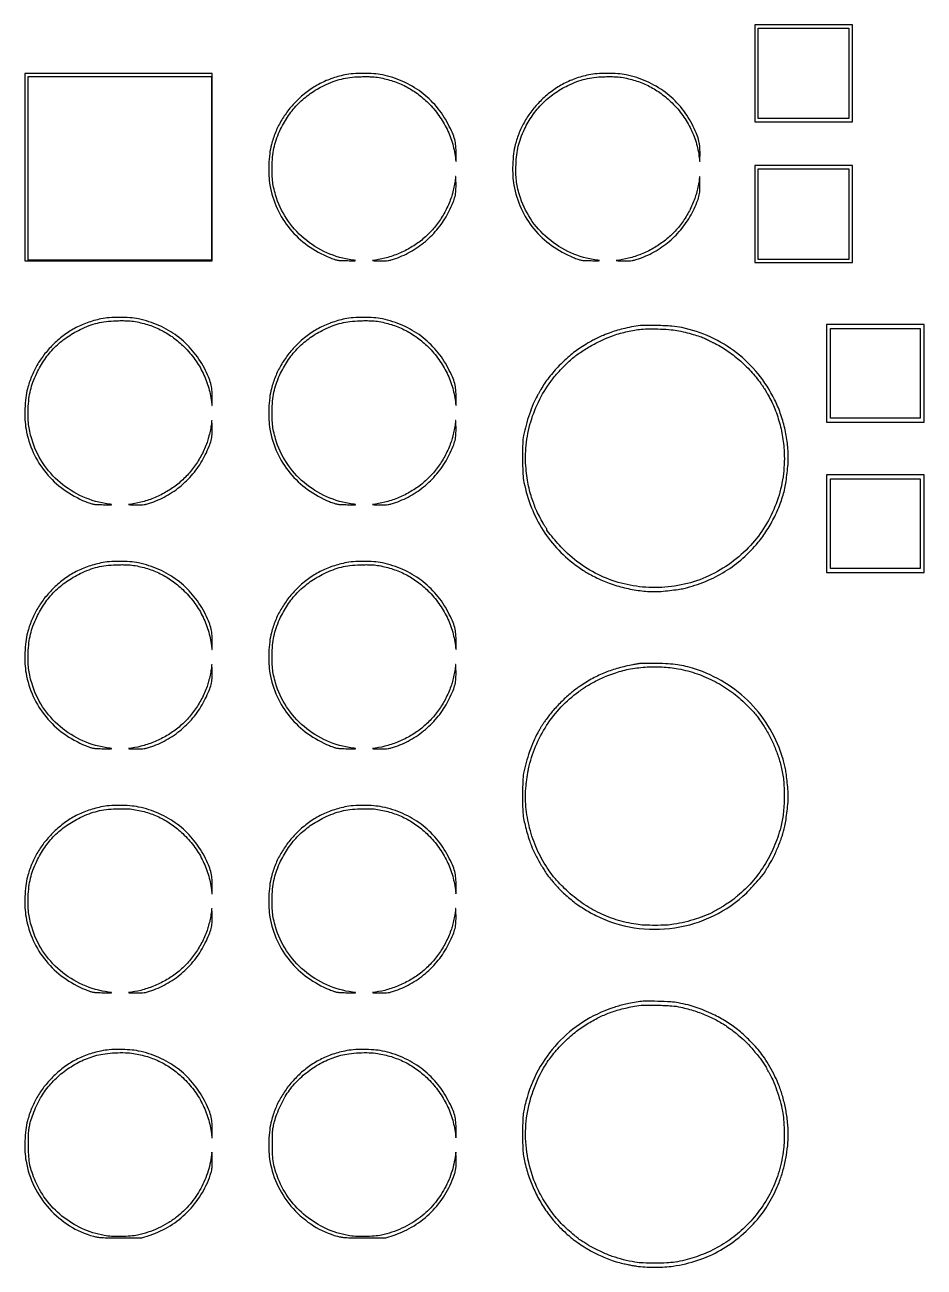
# Model space of a CAD drawing. Extents: x 8 to 208, y 14 to 271.
# Drawn here: x 111.9 to 207.7, y 14.2 to 146.4 of the extents above; entities that cross this region are included whole.
import ezdxf

# ---------------------------------------------------------------- set-up
doc = ezdxf.new("R2010")
doc.units = 0
doc.header["$MEASUREMENT"] = 0

msp = doc.modelspace()

# ---------------------------------------------------------------- linework, layer by layer
for points in [[(189.6732, 141.282), (189.6732, 136.1214), (194.8761, 136.1214), (200.079, 136.1214), (200.079, 141.282), (200.079, 146.4426), (194.8761, 146.4426), (189.6732, 146.4426)], [(199.656, 141.282), (199.656, 136.4598), (194.8338, 136.4598), (190.0116, 136.4598), (190.0116, 141.282), (190.0116, 146.1042), (194.8338, 146.1042), (199.656, 146.1042)], [(111.9258, 131.2992), (111.9258, 121.3164), (121.9086, 121.3164), (131.8914, 121.3164), (131.8914, 131.2992), (131.8914, 141.282), (121.9086, 141.282), (111.9258, 141.282)], [(131.8068, 131.1723), (131.8068, 121.401), (122.0355, 121.401), (112.2642, 121.401), (112.2642, 131.1723), (112.2642, 140.9436), (122.0355, 140.9436), (131.8068, 140.9436)], [(189.6732, 126.3078), (189.6732, 121.1472), (194.8761, 121.1472), (200.079, 121.1472), (200.079, 126.3078), (200.079, 131.4684), (194.8761, 131.4684), (189.6732, 131.4684)], [(199.656, 126.3078), (199.656, 121.4856), (194.8338, 121.4856), (190.0116, 121.4856), (190.0116, 126.3078), (190.0116, 131.13), (194.8338, 131.13), (199.656, 131.13)], [(197.2872, 109.3455), (197.2872, 104.1426), (202.4901, 104.1426), (207.693, 104.1426), (207.693, 109.3455), (207.693, 114.5484), (202.4901, 114.5484), (197.2872, 114.5484)], [(207.27, 109.3455), (207.27, 104.5656), (202.4901, 104.5656), (197.7102, 104.5656), (197.7102, 109.3455), (197.7102, 114.1254), (202.4901, 114.1254), (207.27, 114.1254)], [(197.2872, 93.3561), (197.2872, 88.1532), (202.4901, 88.1532), (207.693, 88.1532), (207.693, 93.3561), (207.693, 98.559), (202.4901, 98.559), (197.2872, 98.559)], [(207.27, 93.3561), (207.27, 88.5762), (202.4901, 88.5762), (197.7102, 88.5762), (197.7102, 93.3561), (197.7102, 98.136), (202.4901, 98.136), (207.27, 98.136)]]:
    msp.add_lwpolyline(points, close=True)
for points in [[(146.001412, 141.11463, 0.033283), (144.528335, 140.700026, 0.038704), (143.198886, 140.109092, 0.038992), (141.984633, 139.324645, 0.034703), (140.855454, 138.332472, 0.030262), (139.93736, 137.285714, 0.034094), (139.191531, 136.175023, 0.034414), (138.609203, 134.982866, 0.031982), (138.17937, 133.692869, 0.035372), (137.998216, 132.735335, 0.020168), (137.908831, 131.560438, 0.020123), (137.914336, 130.373115, 0.033079), (138.025581, 129.375123, 0.062791), (138.797975, 126.900647, 0.065264), (140.15343, 124.730577, 0.06457), (142.037044, 122.96462, 0.059349), (144.361156, 121.677848, 0.011918), (144.854397, 121.490355, 0.041977), (145.182445, 121.40466, 0.03347), (145.555243, 121.365485, 0.005622), (146.2734, 121.346421, 0.000794), (146.979053, 121.336747, 0.031003), (147.135573, 121.344559, 0.87354), (147.135983, 121.362409, 0.00618), (146.8233, 121.408186, -0.07163), (144.086353, 122.183448, -0.071043), (141.670842, 123.700848, -0.071687), (139.794243, 125.819319, -0.075191), (138.629102, 128.348493, -0.016646), (138.421596, 129.166911, -0.025083), (138.300853, 129.892634, -0.023995), (138.250236, 130.65005, -0.013614), (138.258029, 131.569178, -0.020253), (138.338156, 132.61862, -0.02982), (138.500284, 133.528547, -0.030353), (138.766844, 134.400638, -0.022082), (139.163324, 135.334539, -0.040042), (140.016558, 136.8053, -0.044214), (141.06868, 138.069502, -0.044271), (142.325383, 139.127683, -0.040339), (143.787171, 139.985603, -0.021606), (144.745781, 140.398706, -0.03089), (145.62972, 140.674003, -0.030571), (146.54784, 140.840162, -0.020556), (147.610822, 140.921971, -0.007549), (148.164049, 140.933373, -0.009621), (148.674276, 140.926366, -0.010653), (149.119807, 140.90216, -0.020967), (149.472022, 140.860579, -0.035119), (150.955002, 140.513903, -0.039191), (152.31926, 139.971852, -0.039508), (153.572765, 139.228087, -0.036811), (154.725662, 138.280277, -0.041292), (155.88407, 136.976931, -0.043252), (156.792541, 135.520149, -0.043872), (157.426379, 133.949045, -0.045113), (157.769042, 132.306035, 0.0021), (157.818553, 131.894193, 0.850732), (157.833755, 131.893628, 0.046472), (157.844297, 131.993468, 0.000448), (157.852624, 132.722484, 0.024353), (157.820573, 133.561777, 0.043605), (157.701182, 134.240904, 0.038703), (157.454648, 134.941088, 0.015233), (157.012967, 135.863963, 0.056203), (155.762198, 137.735552, 0.056771), (154.129838, 139.274533, 0.056392), (152.182459, 140.415214, 0.054097), (150.002279, 141.11148, 0.031321), (149.085044, 141.239254, 0.018753), (147.984904, 141.281398, 0.018788), (146.892562, 141.2412, 0.033377)], [(171.973612, 141.11463, 0.033283), (170.500535, 140.700026, 0.038704), (169.171086, 140.109092, 0.038992), (167.956833, 139.324645, 0.034703), (166.827654, 138.332472, 0.030262), (165.90956, 137.285714, 0.034094), (165.163731, 136.175023, 0.034414), (164.581403, 134.982866, 0.031982), (164.15157, 133.692869, 0.035372), (163.970416, 132.735335, 0.020168), (163.881031, 131.560438, 0.020123), (163.886536, 130.373115, 0.033079), (163.997781, 129.375123, 0.062791), (164.770175, 126.900647, 0.065264), (166.12563, 124.730577, 0.06457), (168.009244, 122.96462, 0.059349), (170.333356, 121.677848, 0.011918), (170.826597, 121.490355, 0.041977), (171.154645, 121.40466, 0.03347), (171.527443, 121.365485, 0.005622), (172.2456, 121.346421, 0.000794), (172.951253, 121.336747, 0.031003), (173.107773, 121.344559, 0.87354), (173.108183, 121.362409, 0.00618), (172.7955, 121.408186, -0.07163), (170.058553, 122.183448, -0.071043), (167.643042, 123.700848, -0.071687), (165.766443, 125.819319, -0.075191), (164.601302, 128.348493, -0.016646), (164.393796, 129.166911, -0.025083), (164.273053, 129.892634, -0.023995), (164.222436, 130.65005, -0.013614), (164.230229, 131.569178, -0.020253), (164.310356, 132.61862, -0.02982), (164.472484, 133.528547, -0.030353), (164.739044, 134.400638, -0.022082), (165.135524, 135.334539, -0.040042), (165.988758, 136.8053, -0.044214), (167.04088, 138.069502, -0.044271), (168.297583, 139.127683, -0.040339), (169.759371, 139.985603, -0.021606), (170.717981, 140.398706, -0.03089), (171.60192, 140.674003, -0.030571), (172.52004, 140.840162, -0.020556), (173.583022, 140.921971, -0.007549), (174.136249, 140.933373, -0.009621), (174.646476, 140.926366, -0.010653), (175.092007, 140.90216, -0.020967), (175.444222, 140.860579, -0.035119), (176.927202, 140.513903, -0.039191), (178.29146, 139.971852, -0.039508), (179.544965, 139.228087, -0.036811), (180.697862, 138.280277, -0.041292), (181.85627, 136.976931, -0.043252), (182.764741, 135.520149, -0.043872), (183.398579, 133.949045, -0.045113), (183.741242, 132.306035, 0.0021), (183.790753, 131.894193, 0.850732), (183.805955, 131.893628, 0.046472), (183.816497, 131.993468, 0.000448), (183.824824, 132.722484, 0.024353), (183.792773, 133.561777, 0.043605), (183.673382, 134.240904, 0.038703), (183.426848, 134.941088, 0.015233), (182.985167, 135.863963, 0.056203), (181.734398, 137.735552, 0.056771), (180.102038, 139.274533, 0.056392), (178.154659, 140.415214, 0.054097), (175.974479, 141.11148, 0.031321), (175.057244, 141.239254, 0.018753), (173.957104, 141.281398, 0.018788), (172.864762, 141.2412, 0.033377)], [(157.797292, 130.314496, -0.026962), (157.743698, 129.81124, -0.012444), (157.622609, 129.163808, -0.012454), (157.465702, 128.507553, -0.021327), (157.298166, 127.970225, -0.033588), (156.719256, 126.645673, -0.035654), (155.978065, 125.438037, -0.036149), (155.083423, 124.362885, -0.036654), (154.047136, 123.433176, -0.035714), (152.884785, 122.660681, -0.033084), (151.594893, 122.039139, -0.033533), (150.253681, 121.600859, -0.039598), (148.9383, 121.375548, 0.80937), (148.936754, 121.362668, 0.066218), (149.001753, 121.349685, 0.009651), (149.25474, 121.33814, 0.003123), (149.629509, 121.330622, 0.007), (150.251254, 121.330739, 0.031003), (150.615858, 121.358566, 0.036854), (150.944091, 121.429157, 0.012734), (151.406109, 121.577651, 0.049661), (153.172395, 122.399885, 0.047819), (154.766226, 123.563161, 0.047965), (156.10567, 125.004167, 0.050647), (157.118364, 126.649177, 0.012659), (157.529374, 127.556602, 0.040179), (157.738608, 128.188691, 0.045796), (157.829729, 128.800603, 0.020442), (157.842297, 129.615752, 0.002352), (157.830784, 129.997322, 0.007362), (157.818058, 130.253699, 0.054944), (157.807163, 130.315644, 0.844655)], [(183.769492, 130.314496, -0.026962), (183.715898, 129.81124, -0.012444), (183.594809, 129.163808, -0.012454), (183.437902, 128.507553, -0.021327), (183.270366, 127.970225, -0.033588), (182.691456, 126.645673, -0.035654), (181.950265, 125.438037, -0.036149), (181.055623, 124.362885, -0.036654), (180.019336, 123.433176, -0.035714), (178.856985, 122.660681, -0.033084), (177.567093, 122.039139, -0.033533), (176.225881, 121.600859, -0.039598), (174.9105, 121.375548, 0.80937), (174.908954, 121.362668, 0.066218), (174.973953, 121.349685, 0.009651), (175.22694, 121.33814, 0.003123), (175.601709, 121.330622, 0.007), (176.223454, 121.330739, 0.031003), (176.588058, 121.358566, 0.036854), (176.916291, 121.429157, 0.012734), (177.378309, 121.577651, 0.049661), (179.144595, 122.399885, 0.047819), (180.738426, 123.563161, 0.047965), (182.07787, 125.004167, 0.050647), (183.090564, 126.649177, 0.012659), (183.501574, 127.556602, 0.040179), (183.710808, 128.188691, 0.045796), (183.801929, 128.800603, 0.020442), (183.814497, 129.615752, 0.002352), (183.802984, 129.997322, 0.007362), (183.790258, 130.253699, 0.054944), (183.779363, 130.315644, 0.844655)], [(120.029212, 115.14243, 0.033283), (118.556135, 114.727826, 0.038704), (117.226686, 114.136892, 0.038992), (116.012433, 113.352445, 0.034703), (114.883254, 112.360272, 0.030262), (113.96516, 111.313514, 0.034094), (113.219331, 110.202823, 0.034414), (112.637003, 109.010666, 0.031982), (112.20717, 107.720669, 0.035372), (112.026016, 106.763135, 0.020168), (111.936631, 105.588238, 0.020123), (111.942136, 104.400915, 0.033079), (112.053381, 103.402923, 0.062791), (112.825775, 100.928447, 0.065264), (114.18123, 98.758377, 0.06457), (116.064844, 96.99242, 0.059349), (118.388956, 95.705648, 0.011918), (118.882197, 95.518155, 0.041977), (119.210245, 95.43246, 0.03347), (119.583043, 95.393285, 0.005622), (120.3012, 95.374221, 0.000794), (121.006853, 95.364547, 0.031003), (121.163373, 95.372359, 0.87354), (121.163783, 95.390209, 0.00618), (120.8511, 95.435986, -0.07163), (118.114153, 96.211248, -0.071043), (115.698642, 97.728648, -0.071687), (113.822043, 99.847119, -0.075191), (112.656902, 102.376293, -0.016646), (112.449396, 103.194711, -0.025083), (112.328653, 103.920434, -0.023995), (112.278036, 104.67785, -0.013614), (112.285829, 105.596978, -0.020253), (112.365956, 106.64642, -0.02982), (112.528084, 107.556347, -0.030353), (112.794644, 108.428438, -0.022082), (113.191124, 109.362339, -0.040042), (114.044358, 110.8331, -0.044214), (115.09648, 112.097302, -0.044271), (116.353183, 113.155483, -0.040339), (117.814971, 114.013403, -0.021606), (118.773581, 114.426506, -0.03089), (119.65752, 114.701803, -0.030571), (120.57564, 114.867962, -0.020556), (121.638622, 114.949771, -0.007549), (122.191849, 114.961173, -0.009621), (122.702076, 114.954166, -0.010653), (123.147607, 114.92996, -0.020967), (123.499822, 114.888379, -0.035119), (124.982802, 114.541703, -0.039191), (126.34706, 113.999652, -0.039508), (127.600565, 113.255887, -0.036811), (128.753462, 112.308077, -0.041292), (129.91187, 111.004731, -0.043252), (130.820341, 109.547949, -0.043872), (131.454179, 107.976845, -0.045113), (131.796842, 106.333835, 0.0021), (131.846353, 105.921993, 0.850732), (131.861555, 105.921428, 0.046472), (131.872097, 106.021268, 0.000448), (131.880424, 106.750284, 0.024353), (131.848373, 107.589577, 0.043605), (131.728982, 108.268704, 0.038703), (131.482448, 108.968888, 0.015233), (131.040767, 109.891763, 0.056203), (129.789998, 111.763352, 0.056771), (128.157638, 113.302333, 0.056392), (126.210259, 114.443014, 0.054097), (124.030079, 115.13928, 0.031321), (123.112844, 115.267054, 0.018753), (122.012704, 115.309198, 0.018788), (120.920362, 115.269, 0.033377)], [(146.001412, 115.14243, 0.033283), (144.528335, 114.727826, 0.038704), (143.198886, 114.136892, 0.038992), (141.984633, 113.352445, 0.034703), (140.855454, 112.360272, 0.030262), (139.93736, 111.313514, 0.034094), (139.191531, 110.202823, 0.034414), (138.609203, 109.010666, 0.031982), (138.17937, 107.720669, 0.035372), (137.998216, 106.763135, 0.020168), (137.908831, 105.588238, 0.020123), (137.914336, 104.400915, 0.033079), (138.025581, 103.402923, 0.062791), (138.797975, 100.928447, 0.065264), (140.15343, 98.758377, 0.06457), (142.037044, 96.99242, 0.059349), (144.361156, 95.705648, 0.011918), (144.854397, 95.518155, 0.041977), (145.182445, 95.43246, 0.03347), (145.555243, 95.393285, 0.005622), (146.2734, 95.374221, 0.000794), (146.979053, 95.364547, 0.031003), (147.135573, 95.372359, 0.87354), (147.135983, 95.390209, 0.00618), (146.8233, 95.435986, -0.07163), (144.086353, 96.211248, -0.071043), (141.670842, 97.728648, -0.071687), (139.794243, 99.847119, -0.075191), (138.629102, 102.376293, -0.016646), (138.421596, 103.194711, -0.025083), (138.300853, 103.920434, -0.023995), (138.250236, 104.67785, -0.013614), (138.258029, 105.596978, -0.020253), (138.338156, 106.64642, -0.02982), (138.500284, 107.556347, -0.030353), (138.766844, 108.428438, -0.022082), (139.163324, 109.362339, -0.040042), (140.016558, 110.8331, -0.044214), (141.06868, 112.097302, -0.044271), (142.325383, 113.155483, -0.040339), (143.787171, 114.013403, -0.021606), (144.745781, 114.426506, -0.03089), (145.62972, 114.701803, -0.030571), (146.54784, 114.867962, -0.020556), (147.610822, 114.949771, -0.007549), (148.164049, 114.961173, -0.009621), (148.674276, 114.954166, -0.010653), (149.119807, 114.92996, -0.020967), (149.472022, 114.888379, -0.035119), (150.955002, 114.541703, -0.039191), (152.31926, 113.999652, -0.039508), (153.572765, 113.255887, -0.036811), (154.725662, 112.308077, -0.041292), (155.88407, 111.004731, -0.043252), (156.792541, 109.547949, -0.043872), (157.426379, 107.976845, -0.045113), (157.769042, 106.333835, 0.0021), (157.818553, 105.921993, 0.850732), (157.833755, 105.921428, 0.046472), (157.844297, 106.021268, 0.000448), (157.852624, 106.750284, 0.024353), (157.820573, 107.589577, 0.043605), (157.701182, 108.268704, 0.038703), (157.454648, 108.968888, 0.015233), (157.012967, 109.891763, 0.056203), (155.762198, 111.763352, 0.056771), (154.129838, 113.302333, 0.056392), (152.182459, 114.443014, 0.054097), (150.002279, 115.13928, 0.031321), (149.085044, 115.267054, 0.018753), (147.984904, 115.309198, 0.018788), (146.892562, 115.269, 0.033377)], [(176.7717, 114.338386, 0.007943), (175.81977, 114.135331, 0.014602), (175.053088, 113.935273, 0.015581), (174.333588, 113.700339, 0.010681), (173.532114, 113.391199, 0.011009), (172.933862, 113.130106, 0.014925), (172.406485, 112.866597, 0.013165), (171.848151, 112.54725, 0.00626), (171.1458, 112.108476, 0.035064), (169.919283, 111.193335, 0.025933), (168.695407, 110.023155, 0.026035), (167.60601, 108.739998, 0.036716), (166.786088, 107.4843, -0.000549), (166.736311, 107.394501, -0.00015), (166.6576, 107.252972, -0.000152), (166.568263, 107.092562, -0.000158), (166.480048, 106.9344, 0.029164), (166.071255, 106.08981, 0.015457), (165.659724, 105.001611, 0.015146), (165.298825, 103.83637, 0.019585), (165.042656, 102.7467, 0.04098), (164.94238, 101.837264, 0.008745), (164.925806, 100.245805, 0.008814), (164.965148, 98.653602, 0.039818), (165.078145, 97.731428, 0.044147), (165.876946, 95.052217, 0.047941), (167.117748, 92.632357, 0.048757), (168.774766, 90.528095, 0.048759), (170.807876, 88.78456, 0.002564), (171.401596, 88.372856, 0.015037), (171.720874, 88.167711, 0.01478), (172.054039, 87.980708, 0.002424), (172.71062, 87.64133, 0.032272), (174.163466, 87.013855, 0.026751), (175.778393, 86.532493, 0.026755), (177.435203, 86.22638, 0.032312), (179.0136, 86.12427, 0.020104), (179.672576, 86.150776, 0.007469), (180.596129, 86.239098, 0.007298), (181.506329, 86.353354, 0.023952), (182.1015, 86.466193, 0.038402), (184.403125, 87.208621, 0.041305), (186.505822, 88.280318, 0.041701), (188.386228, 89.672419, 0.040677), (190.026619, 91.368, 0.031174), (190.956169, 92.655795, 0.026464), (191.775147, 94.120027, 0.026695), (192.427187, 95.646565, 0.033702), (192.855777, 97.1208, 0.01739), (192.984511, 97.82519, 0.007877), (193.106321, 98.755206, 0.007783), (193.197637, 99.675369, 0.020644), (193.225427, 100.3356, 0.031059), (193.129174, 101.903435, 0.026841), (192.838622, 103.52703, 0.026756), (192.374427, 105.115854, 0.03028), (191.758467, 106.579698, 0.056463), (190.015667, 109.288909, 0.056938), (187.715341, 111.531071, 0.056817), (184.963732, 113.200463, 0.055777), (181.89, 114.220358, 0.034936), (180.83505, 114.368051, 0.011549), (179.271635, 114.440259, 0.011129), (177.723886, 114.441495, 0.04323)], [(181.567753, 113.871798, -0.008828), (182.457513, 113.666386, -0.010675), (183.284444, 113.441179, -0.011153), (183.976624, 113.219801, -0.038757), (184.407262, 113.032976, 0.005401), (184.499569, 112.985388, 0.000596), (184.712215, 112.878969, 0.000727), (184.965671, 112.752964, 0.000588), (185.238077, 112.618431, -0.033336), (186.652156, 111.800871, -0.029772), (188.002244, 110.773722, -0.029435), (189.236195, 109.580171, -0.030669), (190.303402, 108.265479, -0.002348), (190.483411, 108.011109, -0.003714), (190.635056, 107.791216, -0.000948), (190.765458, 107.598299, -0.14922), (190.773, 107.573592, 0.126213), (190.779344, 107.548859, 0.001502), (190.860821, 107.401543, 0.004409), (190.957379, 107.231729, 0.002853), (191.071964, 107.036854, -0.039807), (191.796141, 105.566621, -0.031662), (192.344092, 103.883885, -0.030826), (192.688171, 102.093502, -0.032214), (192.802761, 100.300671, -0.047599), (192.55108, 97.678911, -0.048131), (191.808244, 95.162246, -0.048216), (190.599543, 92.838062, -0.048117), (188.967354, 90.786658, -0.048989), (186.841855, 88.979388, -0.050757), (184.429496, 87.644764, -0.050902), (181.804257, 86.82638, -0.049817), (179.048529, 86.547317, -0.047361), (176.391982, 86.795845, -0.04915), (173.864014, 87.539648, -0.049276), (171.535552, 88.760313, -0.048083), (169.470092, 90.421751, -0.014662), (168.849501, 91.064361, -0.01033), (168.188631, 91.820927, -0.004578), (167.579336, 92.56192, -0.171404), (167.508, 92.7639, 0.130393), (167.499262, 92.796837, 0.008859), (167.449313, 92.880856, 0.012212), (167.384744, 92.979732, 0.008836), (167.308214, 93.086795, -0.036657), (167.104209, 93.408611, -0.004566), (166.719778, 94.142419, -0.004342), (166.347537, 94.884839, -0.040663), (166.216751, 95.2173, 0.008443), (166.187973, 95.307018, 0.002263), (166.139181, 95.448628, 0.002292), (166.082273, 95.609038, 0.002367), (166.024497, 95.7672, -0.019338), (165.774047, 96.532424, -0.017577), (165.574457, 97.339353, -0.016164), (165.418459, 98.221632, -0.011638), (165.299321, 99.21465, -0.0498), (165.307755, 101.702976, -0.046514), (165.803266, 104.200372, -0.046017), (166.759381, 106.588642, -0.046474), (168.133604, 108.7533, -0.016241), (168.55588, 109.263892, -0.009102), (169.100105, 109.857899, -0.009105), (169.663159, 110.42923, -0.016909), (170.143374, 110.8683, -0.02976), (171.083122, 111.578785, -0.018736), (172.256449, 112.298777, -0.018669), (173.489839, 112.933983, -0.027905), (174.6144, 113.386348, -0.01371), (175.344352, 113.611541, -0.012961), (176.099278, 113.801013, -0.01317), (176.849442, 113.948119, -0.015614), (177.564974, 114.046092, -0.025425), (178.452744, 114.09409, -0.011673), (179.611686, 114.070711, -0.011557), (180.75245, 113.99459, -0.029881)], [(131.825092, 104.342296, -0.026962), (131.771498, 103.83904, -0.012444), (131.650409, 103.191608, -0.012454), (131.493502, 102.535353, -0.021327), (131.325966, 101.998025, -0.033588), (130.747056, 100.673473, -0.035654), (130.005865, 99.465837, -0.036149), (129.111223, 98.390685, -0.036654), (128.074936, 97.460976, -0.035714), (126.912585, 96.688481, -0.033084), (125.622693, 96.066939, -0.033533), (124.281481, 95.628659, -0.039598), (122.9661, 95.403348, 0.80937), (122.964554, 95.390468, 0.066218), (123.029553, 95.377485, 0.009651), (123.28254, 95.36594, 0.003123), (123.657309, 95.358422, 0.007), (124.279054, 95.358539, 0.031003), (124.643658, 95.386366, 0.036854), (124.971891, 95.456957, 0.012734), (125.433909, 95.605451, 0.049661), (127.200195, 96.427685, 0.047819), (128.794026, 97.590961, 0.047965), (130.13347, 99.031967, 0.050647), (131.146164, 100.676977, 0.012659), (131.557174, 101.584402, 0.040179), (131.766408, 102.216491, 0.045796), (131.857529, 102.828403, 0.020442), (131.870097, 103.643552, 0.002352), (131.858584, 104.025122, 0.007362), (131.845858, 104.281499, 0.054944), (131.834963, 104.343444, 0.844655)], [(157.797292, 104.342296, -0.026962), (157.743698, 103.83904, -0.012444), (157.622609, 103.191608, -0.012454), (157.465702, 102.535353, -0.021327), (157.298166, 101.998025, -0.033588), (156.719256, 100.673473, -0.035654), (155.978065, 99.465837, -0.036149), (155.083423, 98.390685, -0.036654), (154.047136, 97.460976, -0.035714), (152.884785, 96.688481, -0.033084), (151.594893, 96.066939, -0.033533), (150.253681, 95.628659, -0.039598), (148.9383, 95.403348, 0.80937), (148.936754, 95.390468, 0.066218), (149.001753, 95.377485, 0.009651), (149.25474, 95.36594, 0.003123), (149.629509, 95.358422, 0.007), (150.251254, 95.358539, 0.031003), (150.615858, 95.386366, 0.036854), (150.944091, 95.456957, 0.012734), (151.406109, 95.605451, 0.049661), (153.172395, 96.427685, 0.047819), (154.766226, 97.590961, 0.047965), (156.10567, 99.031967, 0.050647), (157.118364, 100.676977, 0.012659), (157.529374, 101.584402, 0.040179), (157.738608, 102.216491, 0.045796), (157.829729, 102.828403, 0.020442), (157.842297, 103.643552, 0.002352), (157.830784, 104.025122, 0.007362), (157.818058, 104.281499, 0.054944), (157.807163, 104.343444, 0.844655)], [(120.029212, 89.17023, 0.033283), (118.556135, 88.755626, 0.038704), (117.226686, 88.164692, 0.038992), (116.012433, 87.380245, 0.034703), (114.883254, 86.388072, 0.030262), (113.96516, 85.341314, 0.034094), (113.219331, 84.230623, 0.034414), (112.637003, 83.038466, 0.031982), (112.20717, 81.748469, 0.035372), (112.026016, 80.790935, 0.020168), (111.936631, 79.616038, 0.020123), (111.942136, 78.428715, 0.033079), (112.053381, 77.430723, 0.062791), (112.825775, 74.956247, 0.065264), (114.18123, 72.786177, 0.06457), (116.064844, 71.02022, 0.059349), (118.388956, 69.733448, 0.011918), (118.882197, 69.545955, 0.041977), (119.210245, 69.46026, 0.03347), (119.583043, 69.421085, 0.005622), (120.3012, 69.402021, 0.000794), (121.006853, 69.392347, 0.031003), (121.163373, 69.400159, 0.87354), (121.163783, 69.418009, 0.00618), (120.8511, 69.463786, -0.07163), (118.114153, 70.239048, -0.071043), (115.698642, 71.756448, -0.071687), (113.822043, 73.874919, -0.075191), (112.656902, 76.404093, -0.016646), (112.449396, 77.222511, -0.025083), (112.328653, 77.948234, -0.023995), (112.278036, 78.70565, -0.013614), (112.285829, 79.624778, -0.020253), (112.365956, 80.67422, -0.02982), (112.528084, 81.584147, -0.030353), (112.794644, 82.456238, -0.022082), (113.191124, 83.390139, -0.040042), (114.044358, 84.8609, -0.044214), (115.09648, 86.125102, -0.044271), (116.353183, 87.183283, -0.040339), (117.814971, 88.041203, -0.021606), (118.773581, 88.454306, -0.03089), (119.65752, 88.729603, -0.030571), (120.57564, 88.895762, -0.020556), (121.638622, 88.977571, -0.007549), (122.191849, 88.988973, -0.009621), (122.702076, 88.981966, -0.010653), (123.147607, 88.95776, -0.020967), (123.499822, 88.916179, -0.035119), (124.982802, 88.569503, -0.039191), (126.34706, 88.027452, -0.039508), (127.600565, 87.283687, -0.036811), (128.753462, 86.335877, -0.041292), (129.91187, 85.032531, -0.043252), (130.820341, 83.575749, -0.043872), (131.454179, 82.004645, -0.045113), (131.796842, 80.361635, 0.0021), (131.846353, 79.949793, 0.850732), (131.861555, 79.949228, 0.046472), (131.872097, 80.049068, 0.000448), (131.880424, 80.778084, 0.024353), (131.848373, 81.617377, 0.043605), (131.728982, 82.296504, 0.038703), (131.482448, 82.996688, 0.015233), (131.040767, 83.919563, 0.056203), (129.789998, 85.791152, 0.056771), (128.157638, 87.330133, 0.056392), (126.210259, 88.470814, 0.054097), (124.030079, 89.16708, 0.031321), (123.112844, 89.294854, 0.018753), (122.012704, 89.336998, 0.018788), (120.920362, 89.2968, 0.033377)], [(146.001412, 89.17023, 0.033283), (144.528335, 88.755626, 0.038704), (143.198886, 88.164692, 0.038992), (141.984633, 87.380245, 0.034703), (140.855454, 86.388072, 0.030262), (139.93736, 85.341314, 0.034094), (139.191531, 84.230623, 0.034414), (138.609203, 83.038466, 0.031982), (138.17937, 81.748469, 0.035372), (137.998216, 80.790935, 0.020168), (137.908831, 79.616038, 0.020123), (137.914336, 78.428715, 0.033079), (138.025581, 77.430723, 0.062791), (138.797975, 74.956247, 0.065264), (140.15343, 72.786177, 0.06457), (142.037044, 71.02022, 0.059349), (144.361156, 69.733448, 0.011918), (144.854397, 69.545955, 0.041977), (145.182445, 69.46026, 0.03347), (145.555243, 69.421085, 0.005622), (146.2734, 69.402021, 0.000794), (146.979053, 69.392347, 0.031003), (147.135573, 69.400159, 0.87354), (147.135983, 69.418009, 0.00618), (146.8233, 69.463786, -0.07163), (144.086353, 70.239048, -0.071043), (141.670842, 71.756448, -0.071687), (139.794243, 73.874919, -0.075191), (138.629102, 76.404093, -0.016646), (138.421596, 77.222511, -0.025083), (138.300853, 77.948234, -0.023995), (138.250236, 78.70565, -0.013614), (138.258029, 79.624778, -0.020253), (138.338156, 80.67422, -0.02982), (138.500284, 81.584147, -0.030353), (138.766844, 82.456238, -0.022082), (139.163324, 83.390139, -0.040042), (140.016558, 84.8609, -0.044214), (141.06868, 86.125102, -0.044271), (142.325383, 87.183283, -0.040339), (143.787171, 88.041203, -0.021606), (144.745781, 88.454306, -0.03089), (145.62972, 88.729603, -0.030571), (146.54784, 88.895762, -0.020556), (147.610822, 88.977571, -0.007549), (148.164049, 88.988973, -0.009621), (148.674276, 88.981966, -0.010653), (149.119807, 88.95776, -0.020967), (149.472022, 88.916179, -0.035119), (150.955002, 88.569503, -0.039191), (152.31926, 88.027452, -0.039508), (153.572765, 87.283687, -0.036811), (154.725662, 86.335877, -0.041292), (155.88407, 85.032531, -0.043252), (156.792541, 83.575749, -0.043872), (157.426379, 82.004645, -0.045113), (157.769042, 80.361635, 0.0021), (157.818553, 79.949793, 0.850732), (157.833755, 79.949228, 0.046472), (157.844297, 80.049068, 0.000448), (157.852624, 80.778084, 0.024353), (157.820573, 81.617377, 0.043605), (157.701182, 82.296504, 0.038703), (157.454648, 82.996688, 0.015233), (157.012967, 83.919563, 0.056203), (155.762198, 85.791152, 0.056771), (154.129838, 87.330133, 0.056392), (152.182459, 88.470814, 0.054097), (150.002279, 89.16708, 0.031321), (149.085044, 89.294854, 0.018753), (147.984904, 89.336998, 0.018788), (146.892562, 89.2968, 0.033377)], [(131.825092, 78.370096, -0.026962), (131.771498, 77.86684, -0.012444), (131.650409, 77.219408, -0.012454), (131.493502, 76.563153, -0.021327), (131.325966, 76.025825, -0.033588), (130.747056, 74.701273, -0.035654), (130.005865, 73.493637, -0.036149), (129.111223, 72.418485, -0.036654), (128.074936, 71.488776, -0.035714), (126.912585, 70.716281, -0.033084), (125.622693, 70.094739, -0.033533), (124.281481, 69.656459, -0.039598), (122.9661, 69.431148, 0.80937), (122.964554, 69.418268, 0.066218), (123.029553, 69.405285, 0.009651), (123.28254, 69.39374, 0.003123), (123.657309, 69.386222, 0.007), (124.279054, 69.386339, 0.031003), (124.643658, 69.414166, 0.036854), (124.971891, 69.484757, 0.012734), (125.433909, 69.633251, 0.049661), (127.200195, 70.455485, 0.047819), (128.794026, 71.618761, 0.047965), (130.13347, 73.059767, 0.050647), (131.146164, 74.704777, 0.012659), (131.557174, 75.612202, 0.040179), (131.766408, 76.244291, 0.045796), (131.857529, 76.856203, 0.020442), (131.870097, 77.671352, 0.002352), (131.858584, 78.052922, 0.007362), (131.845858, 78.309299, 0.054944), (131.834963, 78.371244, 0.844655)], [(157.797292, 78.370096, -0.026962), (157.743698, 77.86684, -0.012444), (157.622609, 77.219408, -0.012454), (157.465702, 76.563153, -0.021327), (157.298166, 76.025825, -0.033588), (156.719256, 74.701273, -0.035654), (155.978065, 73.493637, -0.036149), (155.083423, 72.418485, -0.036654), (154.047136, 71.488776, -0.035714), (152.884785, 70.716281, -0.033084), (151.594893, 70.094739, -0.033533), (150.253681, 69.656459, -0.039598), (148.9383, 69.431148, 0.80937), (148.936754, 69.418268, 0.066218), (149.001753, 69.405285, 0.009651), (149.25474, 69.39374, 0.003123), (149.629509, 69.386222, 0.007), (150.251254, 69.386339, 0.031003), (150.615858, 69.414166, 0.036854), (150.944091, 69.484757, 0.012734), (151.406109, 69.633251, 0.049661), (153.172395, 70.455485, 0.047819), (154.766226, 71.618761, 0.047965), (156.10567, 73.059767, 0.050647), (157.118364, 74.704777, 0.012659), (157.529374, 75.612202, 0.040179), (157.738608, 76.244291, 0.045796), (157.829729, 76.856203, 0.020442), (157.842297, 77.671352, 0.002352), (157.830784, 78.052922, 0.007362), (157.818058, 78.309299, 0.054944), (157.807163, 78.371244, 0.844655)], [(177.3639, 78.458726, -0.006869), (177.268006, 78.438684, -0.001352), (177.095295, 78.40554, -0.001434), (176.893842, 78.368043, -0.001331), (176.6871, 78.330743, 0.023417), (175.149342, 77.982569, 0.028055), (173.743103, 77.507824, 0.02814), (172.402383, 76.880001, 0.023815), (171.0612, 76.072716, 0.028054), (170.123853, 75.366709, 0.018577), (169.127443, 74.459113, 0.018494), (168.193345, 73.472131, 0.026254), (167.44455, 72.523869, 0.001766), (167.209419, 72.189141, 0.00283), (167.011372, 71.90162, 0.000557), (166.838853, 71.647496, 0.149931), (166.8312, 71.622546, -0.120754), (166.825137, 71.597807, -0.001448), (166.747409, 71.449803, -0.004245), (166.65528, 71.279128, -0.00275), (166.545953, 71.0832, 0.027203), (166.099631, 70.182516, 0.017186), (165.673974, 69.089318, 0.016722), (165.308287, 67.921632, 0.019583), (165.042656, 66.7917, 0.04053), (164.949409, 65.952924, 0.007335), (164.925826, 64.384069, 0.007369), (164.948385, 62.814984, 0.039966), (165.040913, 61.9695, 0.013893), (165.194733, 61.270744, 0.007686), (165.419231, 60.426268, 0.00757), (165.66103, 59.617, 0.020121), (165.865421, 59.049543, 0.023105), (166.270968, 58.170283, 0.012071), (166.852005, 57.112999, 0.011513), (167.455543, 56.127871, 0.040152), (167.908273, 55.535972, -0.00399), (167.993169, 55.440192, -0.000731), (168.148401, 55.261693, -0.000786), (168.329406, 55.052278, -0.000714), (168.515615, 54.835531, 0.01831), (168.855288, 54.4672, 0.010045), (169.296251, 54.040341, 0.009128), (169.812132, 53.577924, 0.007358), (170.38259, 53.099544, 0.022385), (170.819537, 52.775335, 0.010335), (171.414445, 52.391561, 0.010033), (172.073037, 52.003743, 0.011638), (172.715202, 51.662169, 0.077809), (176.808743, 50.349686, 0.076146), (181.139217, 50.336855, 0.076201), (185.272276, 51.620547, 0.078098), (188.792156, 54.07612, 0.016538), (189.323839, 54.621469, 0.00669), (190.013685, 55.398147, 0.001954), (190.718937, 56.220367, 0.178114), (190.773, 56.367318, -0.135002), (190.781187, 56.397089, -0.002982), (190.859012, 56.526121, -0.006556), (190.953598, 56.676386, -0.004357), (191.065807, 56.846306, 0.032516), (191.579907, 57.729128, 0.017172), (192.106314, 58.883074, 0.017107), (192.560409, 60.091577, 0.027727), (192.852848, 61.149155, 0.016876), (192.981625, 61.85448, 0.007674), (193.104593, 62.784247, 0.007525), (193.197425, 63.699375, 0.021515), (193.22493, 64.3383, 0.020395), (193.202779, 64.881117, 0.005191), (193.121869, 65.75855, 0.005432), (193.020963, 66.646147, 0.015723), (192.925198, 67.257, 0.013646), (192.89046, 67.416656, 0.003343), (192.824387, 67.677356, 0.003422), (192.744603, 67.975175, 0.003411), (192.660665, 68.2722, 0.060886), (191.286095, 71.488706, 0.062273), (189.185625, 74.252512, 0.061973), (186.459155, 76.424831, 0.059294), (183.2436, 77.901577, 0.018986), (182.30794, 78.164668, 0.023626), (181.420598, 78.334304, 0.021082), (180.443887, 78.431804, 0.011102), (179.2251, 78.474642, 0.002198), (178.564535, 78.480281, 0.003173), (177.980423, 78.478993, 0.001659), (177.485881, 78.473123, 0.051193)], [(181.5093, 77.9035, -0.037453), (183.517788, 77.372068, -0.03731), (185.427211, 76.546436, -0.037498), (187.183722, 75.450895, -0.038713), (188.736939, 74.115823, -0.005032), (189.347712, 73.490128, -0.017399), (189.724642, 73.067642, -0.019191), (190.052218, 72.641447, -0.007172), (190.479894, 72.019768, -0.022619), (191.141662, 70.92327, -0.02308), (191.69685, 69.778707, -0.022802), (192.149968, 68.574461, -0.020931), (192.506218, 67.2993, -0.037217), (192.732759, 65.860555, -0.02386), (192.790372, 64.169861, -0.023844), (192.686539, 62.478886, -0.03677), (192.420767, 61.0389, -0.038531), (191.69302, 58.935151, -0.037932), (190.647969, 56.956362, -0.038705), (189.340404, 55.196833, -0.044397), (187.831018, 53.746067, 0.00262), (187.674817, 53.619209, 0.003638), (187.536292, 53.5038, 0.002264), (187.421019, 53.405435, 0.045607), (187.389, 53.372328, -0.077786), (187.310094, 53.300569, -0.000922), (186.724054, 52.915868, -0.002544), (186.176415, 52.561783, -0.018827), (185.9085, 52.404367, 0.002343), (185.818602, 52.355459, 0.000631), (185.676419, 52.277006, 0.000639), (185.515181, 52.187504, 0.000662), (185.356038, 52.098623, -0.031049), (184.481231, 51.677564, -0.018852), (183.401751, 51.284975, -0.018027), (182.223213, 50.95237, -0.018992), (181.044, 50.712059, -0.029273), (180.211981, 50.624771, -0.011447), (179.05687, 50.598074, -0.011529), (177.891371, 50.624702, -0.026308), (177.016174, 50.711194, -0.038675), (174.895111, 51.204294, -0.039769), (172.895864, 52.014964, -0.0399), (171.056132, 53.128996, -0.039477), (169.409663, 54.5247, -0.005254), (168.749748, 55.194156, -0.016421), (168.325763, 55.663303, -0.01911), (167.968674, 56.119794, -0.00936), (167.547488, 56.726433, -0.043378), (166.448684, 58.730794, -0.04061), (165.683503, 60.938861, -0.040964), (165.290439, 63.221413, -0.046119), (165.29828, 65.447213, -0.006785), (165.349975, 65.918444, -0.005175), (165.418891, 66.43283, -0.005234), (165.493515, 66.91356, -0.012246), (165.561853, 67.270901, -0.046282), (166.311426, 69.643973, -0.044593), (167.491955, 71.870234, -0.044759), (169.043523, 73.844191, -0.047428), (170.894128, 75.468592, -0.002824), (171.153216, 75.653542, -0.003146), (171.405249, 75.828952, -0.002906), (171.621879, 75.975861, -0.016503), (171.740128, 76.049521, -0.005623), (172.588273, 76.527122, -0.015322), (173.202135, 76.839691, -0.016168), (173.815196, 77.104685, -0.0069), (174.650939, 77.421036, -0.038989), (176.221328, 77.855859, -0.030497), (177.975546, 78.087353, -0.029965), (179.781916, 78.105994, -0.033563)], [(120.029212, 63.19803, 0.033283), (118.556135, 62.783426, 0.038704), (117.226686, 62.192492, 0.038992), (116.012433, 61.408045, 0.034703), (114.883254, 60.415872, 0.030262), (113.96516, 59.369114, 0.034094), (113.219331, 58.258423, 0.034414), (112.637003, 57.066266, 0.031982), (112.20717, 55.776269, 0.035372), (112.026016, 54.818735, 0.020168), (111.936631, 53.643838, 0.020123), (111.942136, 52.456515, 0.033079), (112.053381, 51.458523, 0.062791), (112.825775, 48.984047, 0.065264), (114.18123, 46.813977, 0.06457), (116.064844, 45.04802, 0.059349), (118.388956, 43.761248, 0.011918), (118.882197, 43.573755, 0.041977), (119.210245, 43.48806, 0.03347), (119.583043, 43.448885, 0.005622), (120.3012, 43.429821, 0.000794), (121.006853, 43.420147, 0.031003), (121.163373, 43.427959, 0.87354), (121.163783, 43.445809, 0.00618), (120.8511, 43.491586, -0.07163), (118.114153, 44.266848, -0.071043), (115.698642, 45.784248, -0.071687), (113.822043, 47.902719, -0.075191), (112.656902, 50.431893, -0.016646), (112.449396, 51.250311, -0.025083), (112.328653, 51.976034, -0.023995), (112.278036, 52.73345, -0.013614), (112.285829, 53.652578, -0.020253), (112.365956, 54.70202, -0.02982), (112.528084, 55.611947, -0.030353), (112.794644, 56.484038, -0.022082), (113.191124, 57.417939, -0.040042), (114.044358, 58.8887, -0.044214), (115.09648, 60.152902, -0.044271), (116.353183, 61.211083, -0.040339), (117.814971, 62.069003, -0.021606), (118.773581, 62.482106, -0.03089), (119.65752, 62.757403, -0.030571), (120.57564, 62.923562, -0.020556), (121.638622, 63.005371, -0.007549), (122.191849, 63.016773, -0.009621), (122.702076, 63.009766, -0.010653), (123.147607, 62.98556, -0.020967), (123.499822, 62.943979, -0.035119), (124.982802, 62.597303, -0.039191), (126.34706, 62.055252, -0.039508), (127.600565, 61.311487, -0.036811), (128.753462, 60.363677, -0.041292), (129.91187, 59.060331, -0.043252), (130.820341, 57.603549, -0.043872), (131.454179, 56.032445, -0.045113), (131.796842, 54.389435, 0.0021), (131.846353, 53.977593, 0.850732), (131.861555, 53.977028, 0.046472), (131.872097, 54.076868, 0.000448), (131.880424, 54.805884, 0.024353), (131.848373, 55.645177, 0.043605), (131.728982, 56.324304, 0.038703), (131.482448, 57.024488, 0.015233), (131.040767, 57.947363, 0.056203), (129.789998, 59.818952, 0.056771), (128.157638, 61.357933, 0.056392), (126.210259, 62.498614, 0.054097), (124.030079, 63.19488, 0.031321), (123.112844, 63.322654, 0.018753), (122.012704, 63.364798, 0.018788), (120.920362, 63.3246, 0.033377)], [(146.001412, 63.19803, 0.033283), (144.528335, 62.783426, 0.038704), (143.198886, 62.192492, 0.038992), (141.984633, 61.408045, 0.034703), (140.855454, 60.415872, 0.030262), (139.93736, 59.369114, 0.034094), (139.191531, 58.258423, 0.034414), (138.609203, 57.066266, 0.031982), (138.17937, 55.776269, 0.035372), (137.998216, 54.818735, 0.020168), (137.908831, 53.643838, 0.020123), (137.914336, 52.456515, 0.033079), (138.025581, 51.458523, 0.062791), (138.797975, 48.984047, 0.065264), (140.15343, 46.813977, 0.06457), (142.037044, 45.04802, 0.059349), (144.361156, 43.761248, 0.011918), (144.854397, 43.573755, 0.041977), (145.182445, 43.48806, 0.03347), (145.555243, 43.448885, 0.005622), (146.2734, 43.429821, 0.000794), (146.979053, 43.420147, 0.031003), (147.135573, 43.427959, 0.87354), (147.135983, 43.445809, 0.00618), (146.8233, 43.491586, -0.07163), (144.086353, 44.266848, -0.071043), (141.670842, 45.784248, -0.071687), (139.794243, 47.902719, -0.075191), (138.629102, 50.431893, -0.016646), (138.421596, 51.250311, -0.025083), (138.300853, 51.976034, -0.023995), (138.250236, 52.73345, -0.013614), (138.258029, 53.652578, -0.020253), (138.338156, 54.70202, -0.02982), (138.500284, 55.611947, -0.030353), (138.766844, 56.484038, -0.022082), (139.163324, 57.417939, -0.040042), (140.016558, 58.8887, -0.044214), (141.06868, 60.152902, -0.044271), (142.325383, 61.211083, -0.040339), (143.787171, 62.069003, -0.021606), (144.745781, 62.482106, -0.03089), (145.62972, 62.757403, -0.030571), (146.54784, 62.923562, -0.020556), (147.610822, 63.005371, -0.007549), (148.164049, 63.016773, -0.009621), (148.674276, 63.009766, -0.010653), (149.119807, 62.98556, -0.020967), (149.472022, 62.943979, -0.035119), (150.955002, 62.597303, -0.039191), (152.31926, 62.055252, -0.039508), (153.572765, 61.311487, -0.036811), (154.725662, 60.363677, -0.041292), (155.88407, 59.060331, -0.043252), (156.792541, 57.603549, -0.043872), (157.426379, 56.032445, -0.045113), (157.769042, 54.389435, 0.0021), (157.818553, 53.977593, 0.850732), (157.833755, 53.977028, 0.046472), (157.844297, 54.076868, 0.000448), (157.852624, 54.805884, 0.024353), (157.820573, 55.645177, 0.043605), (157.701182, 56.324304, 0.038703), (157.454648, 57.024488, 0.015233), (157.012967, 57.947363, 0.056203), (155.762198, 59.818952, 0.056771), (154.129838, 61.357933, 0.056392), (152.182459, 62.498614, 0.054097), (150.002279, 63.19488, 0.031321), (149.085044, 63.322654, 0.018753), (147.984904, 63.364798, 0.018788), (146.892562, 63.3246, 0.033377)], [(131.825092, 52.397896, -0.026962), (131.771498, 51.89464, -0.012444), (131.650409, 51.247208, -0.012454), (131.493502, 50.590953, -0.021327), (131.325966, 50.053625, -0.033588), (130.747056, 48.729073, -0.035654), (130.005865, 47.521437, -0.036149), (129.111223, 46.446285, -0.036654), (128.074936, 45.516576, -0.035714), (126.912585, 44.744081, -0.033084), (125.622693, 44.122539, -0.033533), (124.281481, 43.684259, -0.039598), (122.9661, 43.458948, 0.80937), (122.964554, 43.446068, 0.066218), (123.029553, 43.433085, 0.009651), (123.28254, 43.42154, 0.003123), (123.657309, 43.414022, 0.007), (124.279054, 43.414139, 0.031003), (124.643658, 43.441966, 0.036854), (124.971891, 43.512557, 0.012734), (125.433909, 43.661051, 0.049661), (127.200195, 44.483285, 0.047819), (128.794026, 45.646561, 0.047965), (130.13347, 47.087567, 0.050647), (131.146164, 48.732577, 0.012659), (131.557174, 49.640002, 0.040179), (131.766408, 50.272091, 0.045796), (131.857529, 50.884003, 0.020442), (131.870097, 51.699152, 0.002352), (131.858584, 52.080722, 0.007362), (131.845858, 52.337099, 0.054944), (131.834963, 52.399044, 0.844655)], [(157.797292, 52.397896, -0.026962), (157.743698, 51.89464, -0.012444), (157.622609, 51.247208, -0.012454), (157.465702, 50.590953, -0.021327), (157.298166, 50.053625, -0.033588), (156.719256, 48.729073, -0.035654), (155.978065, 47.521437, -0.036149), (155.083423, 46.446285, -0.036654), (154.047136, 45.516576, -0.035714), (152.884785, 44.744081, -0.033084), (151.594893, 44.122539, -0.033533), (150.253681, 43.684259, -0.039598), (148.9383, 43.458948, 0.80937), (148.936754, 43.446068, 0.066218), (149.001753, 43.433085, 0.009651), (149.25474, 43.42154, 0.003123), (149.629509, 43.414022, 0.007), (150.251254, 43.414139, 0.031003), (150.615858, 43.441966, 0.036854), (150.944091, 43.512557, 0.012734), (151.406109, 43.661051, 0.049661), (153.172395, 44.483285, 0.047819), (154.766226, 45.646561, 0.047965), (156.10567, 47.087567, 0.050647), (157.118364, 48.732577, 0.012659), (157.529374, 49.640002, 0.040179), (157.738608, 50.272091, 0.045796), (157.829729, 50.884003, 0.020442), (157.842297, 51.699152, 0.002352), (157.830784, 52.080722, 0.007362), (157.818058, 52.337099, 0.054944), (157.807163, 52.399044, 0.844655)], [(177.237, 42.464705, 0.005916), (176.423431, 42.316418, 0.010241), (175.751564, 42.171386, 0.011499), (175.144451, 42.012427, 0.010776), (174.531903, 41.822522, 0.062106), (171.347237, 40.298926, 0.063232), (168.655697, 38.04756, 0.062855), (166.599393, 35.181627, 0.060111), (165.281986, 31.8519, 0.013539), (165.091806, 31.038184, 0.025189), (164.989146, 30.368692, 0.019898), (164.941163, 29.59573, 0.005552), (164.9277, 28.3833, 0.005552), (164.941163, 27.17087, 0.019898), (164.989146, 26.397908, 0.025189), (165.091806, 25.728416, 0.013539), (165.281986, 24.9147, 0.025735), (165.762199, 23.405867, 0.027258), (166.387172, 21.983869, 0.02718), (167.164975, 20.634617, 0.025279), (168.102202, 19.343311, 0.015061), (168.470598, 18.913404, 0.010729), (168.907587, 18.453703, 0.009734), (169.411045, 17.965716, 0.0074), (169.980834, 17.4501, 0.025962), (170.425647, 17.09855, 0.007942), (171.132705, 16.613765, 0.008233), (171.874355, 16.139778, 0.018182), (172.458782, 15.808372, 0.015352), (173.00943, 15.543202, 0.006739), (173.753581, 15.22453, 0.006117), (174.479878, 14.935366, 0.028251), (174.9105, 14.797342, 0.002918), (175.61509, 14.619041, 0.007807), (176.119738, 14.502794, 0.009545), (176.56594, 14.416192, 0.006836), (177.0678, 14.335747, 0.023576), (177.935382, 14.250341, 0.012658), (179.010952, 14.222728, 0.012658), (180.087707, 14.249613, 0.023337), (180.9594, 14.334382, 0.044604), (183.608294, 14.962304, 0.048994), (186.017036, 16.037442, 0.048328), (188.19785, 17.575667, 0.041386), (190.169422, 19.579884, 0.028847), (190.710485, 20.311487, 0.015577), (191.294424, 21.268297, 0.015394), (191.835318, 22.292166, 0.021822), (192.24745, 23.236278, 0.025213), (192.64611, 24.449252, 0.019828), (192.958162, 25.797302, 0.019974), (193.159921, 27.151641, 0.027316), (193.225632, 28.382782, 0.027035), (193.155963, 29.640166, 0.020263), (192.948791, 31.011616, 0.02017), (192.629487, 32.370546, 0.025745), (192.221642, 33.590645, 0.02174), (191.806123, 34.527271, 0.015009), (191.259026, 35.550417, 0.015161), (190.673095, 36.50316, 0.030049), (190.142298, 37.213446, 0.02088), (188.983273, 38.473637, 0.028448), (187.831583, 39.501319, 0.029552), (186.60748, 40.3616, 0.025603), (185.2317, 41.117325, 0.012914), (184.275517, 41.550409, 0.01972), (183.423305, 41.87121, 0.019617), (182.545163, 42.125019, 0.012599), (181.5093, 42.353329, 0.033708), (180.702864, 42.454132, 0.007725), (179.330125, 42.511151, 0.007262), (177.961318, 42.526947, 0.041392)], [(181.785878, 41.892479, -0.020833), (183.267704, 41.488839, -0.025607), (184.609834, 40.985488, -0.026882), (185.836305, 40.372081, -0.02809), (186.971291, 39.63869, -0.013673), (187.890887, 38.929125, -0.022828), (188.619043, 38.27725, -0.020615), (189.33335, 37.516228, -0.008946), (190.22198, 36.449632, -0.023376), (190.376004, 36.23838, -0.004198), (190.640959, 35.829396, -0.00124), (190.923145, 35.383255, -0.141304), (190.9422, 35.317176, 0.120271), (190.949019, 35.289237, 0.004645), (190.999276, 35.194576, 0.00806), (191.062057, 35.083251, 0.005574), (191.136502, 34.959269, -0.034501), (191.564465, 34.143063, -0.018473), (191.983697, 33.084252, -0.017933), (192.345155, 31.932923, -0.021481), (192.59905, 30.825566, -0.025309), (192.717194, 29.934519, -0.01278), (192.780236, 28.802939, -0.012779), (192.785375, 27.670652, -0.025541), (192.720903, 26.777848, -0.040711), (192.235571, 24.438192, -0.043768), (191.384858, 22.266745, -0.043716), (190.168074, 20.274302, -0.04043), (188.59422, 18.466922, -0.040332), (187.001786, 17.144803, -0.037292), (185.176849, 16.056467, -0.037167), (183.203952, 15.248039, -0.039394), (181.1709, 14.759448, -0.028432), (180.275985, 14.669426, -0.010731), (179.017986, 14.641812, -0.010657), (177.765855, 14.667893, -0.030344), (176.8986, 14.757369, -0.021161), (175.661013, 15.015713, -0.022719), (174.479209, 15.372936, -0.022464), (173.322741, 15.840067, -0.019757), (172.161, 16.427735, -0.013458), (171.87994, 16.594207, -0.003478), (171.436158, 16.877787, -0.001334), (170.97139, 17.181115, -0.071004), (170.892, 17.251122, 0.043601), (170.86044, 17.282175, 0.002276), (170.750295, 17.372269, 0.003586), (170.617913, 17.477985, 0.002598), (170.469, 17.593916, -0.03989), (169.050589, 18.8788, -0.034903), (167.783964, 20.428452, -0.034722), (166.738772, 22.148443, -0.038356), (165.980789, 23.941481, -0.051955), (165.333736, 26.842361, -0.054739), (165.315407, 29.762698, -0.054304), (165.933026, 32.637884, -0.049697), (167.166822, 35.4051, -0.036787), (168.006873, 36.653626, -0.025984), (169.119193, 37.927603, -0.025872), (170.365576, 39.087218, -0.034959), (171.6111, 39.991022, -0.019573), (172.87373, 40.711777, -0.028204), (174.046409, 41.239923, -0.026969), (175.310221, 41.648728, -0.015915), (176.8563, 42.005997, -0.0435), (177.782798, 42.106751, -0.0111), (179.294068, 42.105505, -0.011341), (180.81136, 42.03611, -0.038994)], [(120.029212, 37.22583, 0.033283), (118.556135, 36.811226, 0.038704), (117.226686, 36.220292, 0.038992), (116.012433, 35.435845, 0.034703), (114.883254, 34.443672, 0.030262), (113.96516, 33.396914, 0.034094), (113.219331, 32.286223, 0.034414), (112.637003, 31.094066, 0.031982), (112.20717, 29.804069, 0.035372), (112.026016, 28.846535, 0.020168), (111.936631, 27.671638, 0.020123), (111.942136, 26.484315, 0.033079), (112.053381, 25.486323, 0.070257), (112.93514, 22.802418, 0.069006), (114.529451, 20.449382, 0.069419), (116.693943, 18.630377, 0.072591), (119.242, 17.50669, 0.030784), (119.655607, 17.419022, 0.022569), (120.12233, 17.371161, 0.012129), (120.811812, 17.348537, 0.002136), (122.107685, 17.343), (124.382871, 17.343), (125.281885, 17.643805, 0.057527), (127.396669, 18.633758, 0.05784), (129.226034, 20.077999, 0.057786), (130.677384, 21.904244, 0.057217), (131.678025, 24.020068, 0.018242), (131.793037, 24.404122, 0.034345), (131.852815, 24.722096, 0.026067), (131.877316, 25.098269, 0.006572), (131.877178, 25.712068, 0.003022), (131.869651, 26.099814, 0.009112), (131.858104, 26.363994, 0.055214), (131.845102, 26.438741, 0.828899), (131.832215, 26.4375, -0.051619), (131.444398, 24.460917, -0.050584), (130.658432, 22.591376, -0.050764), (129.516321, 20.923734, -0.052772), (128.074936, 19.544376, -0.028634), (127.132565, 18.898677, -0.027727), (126.112639, 18.35725, -0.027744), (125.039715, 17.932301, -0.028757), (123.939, 17.634601, -0.032858), (123.170021, 17.525489, -0.01554), (122.16872, 17.48122, -0.015547), (121.164648, 17.499283, -0.032202), (120.3858, 17.588034, -0.063862), (118.012524, 18.336231, -0.062095), (115.880093, 19.664198, -0.062366), (114.146857, 21.468845, -0.065497), (112.945751, 23.616944, -0.018617), (112.617121, 24.540667, -0.033826), (112.429079, 25.319365, -0.030614), (112.337102, 26.166808, -0.012495), (112.311697, 27.3258, -0.003917), (112.321792, 28.251362, -0.019173), (112.351643, 28.773763, -0.027518), (112.416447, 29.201255, -0.014547), (112.541152, 29.723128, -0.025872), (112.797233, 30.507998, -0.016833), (113.169381, 31.386311, -0.016906), (113.594965, 32.22778, -0.028547), (114.014171, 32.897711, -0.045365), (115.122684, 34.195558, -0.041602), (116.477758, 35.31416, -0.041681), (117.996519, 36.191065, -0.04597), (119.591571, 36.770477, -0.033125), (120.463899, 36.938544, -0.018163), (121.548379, 37.033989, -0.01817), (122.631978, 37.05038, -0.034571), (123.499822, 36.971779, -0.035119), (124.982802, 36.625103, -0.039191), (126.34706, 36.083052, -0.039508), (127.600565, 35.339287, -0.036811), (128.753462, 34.391477, -0.041292), (129.91187, 33.088131, -0.043252), (130.820341, 31.631349, -0.043872), (131.454179, 30.060245, -0.045113), (131.796842, 28.417235, 0.0021), (131.846353, 28.005393, 0.850732), (131.861555, 28.004828, 0.046472), (131.872097, 28.104668, 0.000448), (131.880424, 28.833684, 0.024353), (131.848373, 29.672977, 0.043605), (131.728982, 30.352104, 0.038703), (131.482448, 31.052288, 0.015233), (131.040767, 31.975163, 0.056203), (129.789998, 33.846752, 0.056771), (128.157638, 35.385733, 0.056392), (126.210259, 36.526414, 0.054097), (124.030079, 37.22268, 0.031321), (123.112844, 37.350454, 0.018753), (122.012704, 37.392598, 0.018788), (120.920362, 37.3524, 0.033377)], [(146.001412, 37.22583, 0.033283), (144.528335, 36.811226, 0.038704), (143.198886, 36.220292, 0.038992), (141.984633, 35.435845, 0.034703), (140.855454, 34.443672, 0.030262), (139.93736, 33.396914, 0.034094), (139.191531, 32.286223, 0.034414), (138.609203, 31.094066, 0.031982), (138.17937, 29.804069, 0.035372), (137.998216, 28.846535, 0.020168), (137.908831, 27.671638, 0.020123), (137.914336, 26.484315, 0.033079), (138.025581, 25.486323, 0.070257), (138.90734, 22.802418, 0.069006), (140.501651, 20.449382, 0.069419), (142.666143, 18.630377, 0.072591), (145.2142, 17.50669, 0.030784), (145.627807, 17.419022, 0.022569), (146.09453, 17.371161, 0.012129), (146.784012, 17.348537, 0.002136), (148.079885, 17.343), (150.355071, 17.343), (151.254085, 17.643805, 0.057527), (153.368869, 18.633758, 0.05784), (155.198234, 20.077999, 0.057786), (156.649584, 21.904244, 0.057217), (157.650225, 24.020068, 0.018242), (157.765237, 24.404122, 0.034345), (157.825015, 24.722096, 0.026067), (157.849516, 25.098269, 0.006572), (157.849378, 25.712068, 0.003022), (157.841851, 26.099814, 0.009112), (157.830304, 26.363994, 0.055214), (157.817302, 26.438741, 0.828899), (157.804415, 26.4375, -0.051619), (157.416598, 24.460917, -0.050584), (156.630632, 22.591376, -0.050764), (155.488521, 20.923734, -0.052772), (154.047136, 19.544376, -0.028634), (153.104765, 18.898677, -0.027727), (152.084839, 18.35725, -0.027744), (151.011915, 17.932301, -0.028757), (149.9112, 17.634601, -0.032858), (149.142221, 17.525489, -0.01554), (148.14092, 17.48122, -0.015547), (147.136848, 17.499283, -0.032202), (146.358, 17.588034, -0.063862), (143.984724, 18.336231, -0.062095), (141.852293, 19.664198, -0.062366), (140.119057, 21.468845, -0.065497), (138.917951, 23.616944, -0.018617), (138.589321, 24.540667, -0.033826), (138.401279, 25.319365, -0.030614), (138.309302, 26.166808, -0.012495), (138.283897, 27.3258, -0.003917), (138.293992, 28.251362, -0.019173), (138.323843, 28.773763, -0.027518), (138.388647, 29.201255, -0.014547), (138.513352, 29.723128, -0.025872), (138.769433, 30.507998, -0.016833), (139.141581, 31.386311, -0.016906), (139.567165, 32.22778, -0.028547), (139.986371, 32.897711, -0.045365), (141.094884, 34.195558, -0.041602), (142.449958, 35.31416, -0.041681), (143.968719, 36.191065, -0.04597), (145.563771, 36.770477, -0.033125), (146.436099, 36.938544, -0.018163), (147.520579, 37.033989, -0.01817), (148.604178, 37.05038, -0.034571), (149.472022, 36.971779, -0.035119), (150.955002, 36.625103, -0.039191), (152.31926, 36.083052, -0.039508), (153.572765, 35.339287, -0.036811), (154.725662, 34.391477, -0.041292), (155.88407, 33.088131, -0.043252), (156.792541, 31.631349, -0.043872), (157.426379, 30.060245, -0.045113), (157.769042, 28.417235, 0.0021), (157.818553, 28.005393, 0.850732), (157.833755, 28.004828, 0.046472), (157.844297, 28.104668, 0.000448), (157.852624, 28.833684, 0.024353), (157.820573, 29.672977, 0.043605), (157.701182, 30.352104, 0.038703), (157.454648, 31.052288, 0.015233), (157.012967, 31.975163, 0.056203), (155.762198, 33.846752, 0.056771), (154.129838, 35.385733, 0.056392), (152.182459, 36.526414, 0.054097), (150.002279, 37.22268, 0.031321), (149.085044, 37.350454, 0.018753), (147.984904, 37.392598, 0.018788), (146.892562, 37.3524, 0.033377)]]:
    msp.add_lwpolyline(points, format="xyb", close=True)

doc.saveas('drawing.dxf')
